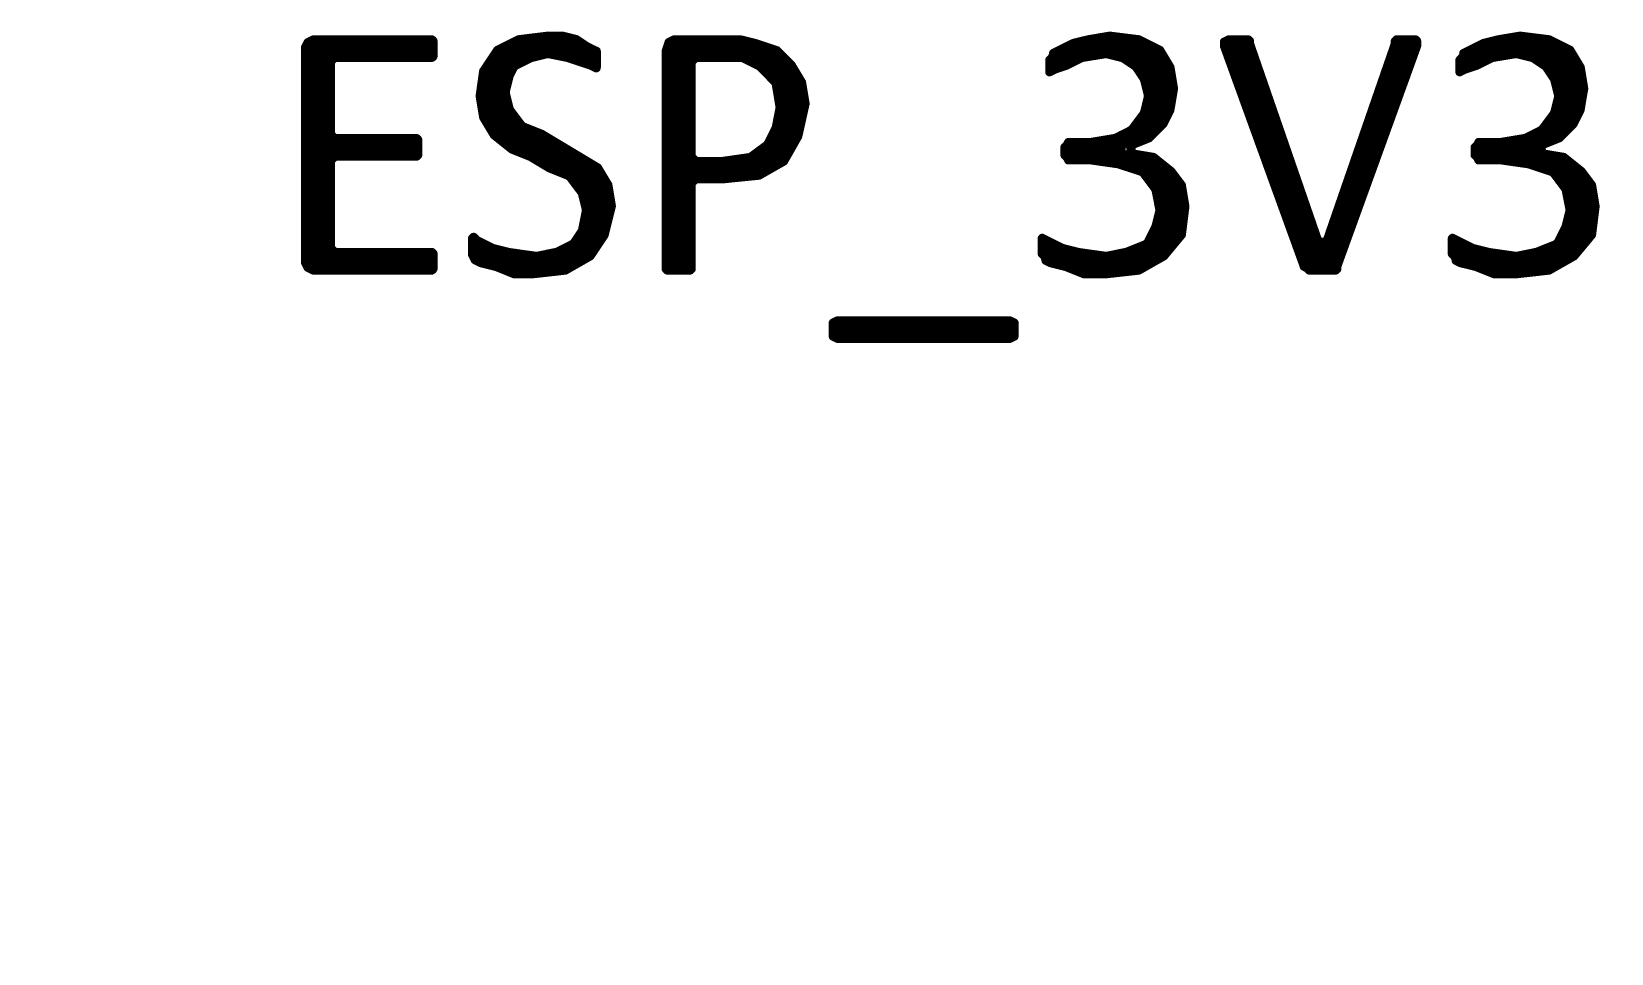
# Model space of a CAD drawing. Extents: x 17.8 to 58.4, y 21 to 93.6.
# Drawn here: x 27.855 to 32.618, y 49.388 to 52.168 of the extents above; entities that cross this region are included whole.
import ezdxf

# ---------------------------------------------------------------- set-up
doc = ezdxf.new("R2010")
doc.units = 0
doc.header["$MEASUREMENT"] = 0
doc.layers.get('0').update_dxf_attribs({"linetype": 'CONTINUOUS'})
doc.layers.get('Defpoints').update_dxf_attribs({"linetype": 'CONTINUOUS'})
doc.layers.add('SILKTOP_PHO', color=251, linetype='CONTINUOUS')
doc.styles.get("Standard").update_dxf_attribs({"font": 'arial.ttf'})
doc.dimstyles.get("Standard").update_dxf_attribs({"dimtxt": 1.5, "dimasz": 1.5, "dimexe": 0.18, "dimexo": 0, "dimgap": 0.5, "dimtad": 0, "dimtih": 1, "dimtoh": 1, "dimzin": 0, "dimdsep": 46, "dimtxsty": 'Standard', "dimcen": 0.09, "dimadec": 0, "dimazin": 0, "dimtfac": 1, "dimtofl": 0, "dimtmove": 2, "dimatfit": 3, "dimfxl": 1, "dimtolj": 1, "dimtzin": 0, "dimarcsym": 0})

# ---------------------------------------------------------------- blocks, each defined once
blk = doc.blocks.new('ROUND_1')
at = {"const_width": 0.0127}
blk.add_lwpolyline([(-0.00635, 0, 1), (0.00635, 0, 1)], format="xyb", close=True, dxfattribs=at)
blk = doc.blocks.new('*D61')
at = {"color": 0, "linetype": 'Continuous', "lineweight": -2}
for p, q in [((25.4, 51.3001), (25.4, 21.764)), ((50.8, 51.3001), (50.8, 21.764)), ((26.9, 21.944), (35.0589, 21.944)), ((49.3, 21.944), (41.1411, 21.944))]:
    blk.add_line(p, q, dxfattribs=at)
at = {"color": 0, "linetype": 'Continuous'}
for points in [[(26.9, 22.194), (26.9, 21.694), (25.4, 21.944)], [(49.3, 22.194), (49.3, 21.694), (50.8, 21.944)]]:
    blk.add_solid(points, dxfattribs=at)
at = {"layer": 'Defpoints', "color": 0, "linetype": 'Continuous'}
for p in [(25.4, 51.3001), (50.8, 51.3001), (50.8, 21.944)]:
    blk.add_point(p, dxfattribs=at)
at = {"color": 0, "linetype": 'Continuous', "insert": (38.1, 21.944), "char_height": 1.5, "attachment_point": 5}
blk.add_mtext('\\A1;25.40', dxfattribs=at)

msp = doc.modelspace()

# ---------------------------------------------------------------- linework, layer by layer
at = {"layer": 'SILKTOP_PHO', "const_width": 0.0254}
for points in [[(28.704032, 52.14366), (28.687522, 52.135532)], [(29.062172, 52.14366), (28.704032, 52.14366)], [(28.7274, 51.4477), (28.7274, 52.14366)], [(28.7528, 51.4477), (28.7528, 52.14366)], [(28.7782, 52.08905), (28.7782, 52.14366)], [(28.8036, 52.08905), (28.8036, 52.14366)], [(28.829, 52.08905), (28.829, 52.14366)], [(28.8544, 52.08905), (28.8544, 52.14366)], [(28.8798, 52.08905), (28.8798, 52.14366)], [(28.9052, 52.08905), (28.9052, 52.14366)], [(28.9306, 52.08905), (28.9306, 52.14366)], [(28.956, 52.08905), (28.956, 52.14366)], [(28.9814, 52.08905), (28.9814, 52.14366)], [(29.0068, 52.08905), (29.0068, 52.14366)], [(29.0322, 52.08905), (29.0322, 52.14366)], [(29.0576, 52.08905), (29.0576, 52.14366)], [(29.066236, 52.139596), (29.062172, 52.14366)], [(29.32303, 52.144168), (29.259276, 52.112164)], [(29.411676, 52.15509), (29.32303, 52.144168)], [(29.337, 52.07635), (29.337, 52.145692)], [(29.3624, 52.088542), (29.3624, 52.148994)], [(29.3878, 52.094892), (29.3878, 52.152042)], [(29.45511, 52.15509), (29.411676, 52.15509)], [(29.4132, 52.100226), (29.4132, 52.15509)], [(29.4386, 52.095146), (29.4386, 52.15509)], [(29.497274, 52.144676), (29.45511, 52.15509)], [(29.464, 52.090066), (29.464, 52.153058)], [(29.4894, 52.082446), (29.4894, 52.146708)], [(29.529786, 52.122832), (29.497274, 52.144676)], [(29.79166, 52.14366), (29.776166, 52.13604)], [(29.993336, 52.14366), (29.79166, 52.14366)], [(29.7942, 51.4477), (29.7942, 52.14366)], [(29.8196, 51.4477), (29.8196, 52.14366)], [(29.845, 52.078636), (29.845, 52.14366)], [(29.8704, 52.08905), (29.8704, 52.14366)], [(29.8958, 52.08905), (29.8958, 52.14366)], [(29.9212, 52.08905), (29.9212, 52.14366)], [(29.9466, 52.08905), (29.9466, 52.14366)], [(29.972, 52.08905), (29.972, 52.14366)], [(30.037278, 52.132738), (29.993336, 52.14366)], [(31.039562, 52.143914), (30.99562, 52.132992)], [(31.0388, 52.091336), (31.0388, 52.14366)], [(31.105856, 52.15509), (31.039562, 52.143914)], [(31.0642, 52.095654), (31.0642, 52.147978)], [(31.0896, 52.099718), (31.0896, 52.152296)], [(31.193486, 52.144168), (31.105856, 52.15509)], [(31.115, 52.095654), (31.115, 52.15382)], [(31.1404, 52.089304), (31.1404, 52.150772)], [(31.1658, 52.074318), (31.1658, 52.14747)], [(31.1912, 52.05095), (31.1912, 52.144422)], [(31.256986, 52.112418), (31.193486, 52.144168)], [(31.463488, 52.14366), (31.45028, 52.137056)], [(31.52394, 52.14366), (31.463488, 52.14366)], [(31.4706, 52.068476), (31.4706, 52.14366)], [(31.496, 51.998372), (31.496, 52.14366)], [(31.5214, 51.928268), (31.5214, 52.14366)], [(31.528004, 52.139596), (31.52394, 52.14366)], [(31.96971, 52.14366), (31.965646, 52.139596)], [(32.027876, 52.14366), (31.96971, 52.14366)], [(31.9786, 51.977036), (31.9786, 52.14366)], [(32.004, 52.04714), (32.004, 52.14366)], [(32.03194, 52.139596), (32.027876, 52.14366)], [(32.276288, 52.143914), (32.232346, 52.132992)], [(32.342582, 52.15509), (32.276288, 52.143914)], [(32.2834, 52.092606), (32.2834, 52.145184)], [(32.3088, 52.096924), (32.3088, 52.149502)], [(32.3342, 52.099972), (32.3342, 52.153566)], [(32.430212, 52.144168), (32.342582, 52.15509)], [(32.3596, 52.093622), (32.3596, 52.152804)], [(32.385, 52.086002), (32.385, 52.149756)], [(32.4104, 52.068984), (32.4104, 52.146454)], [(32.493712, 52.112418), (32.430212, 52.144168)], [(28.687522, 52.135532), (28.679394, 52.119022)], [(28.679394, 52.119022), (28.679394, 51.472338)], [(28.702, 51.448716), (28.702, 52.142644)], [(29.066236, 52.09286), (29.066236, 52.139596)], [(29.259276, 52.112164), (29.216858, 52.048664)], [(29.2608, 51.846226), (29.2608, 52.112926)], [(29.2862, 51.996086), (29.2862, 52.125626)], [(29.3116, 52.063396), (29.3116, 52.138326)], [(29.362146, 52.088542), (29.407866, 52.099972)], [(29.407866, 52.099972), (29.413454, 52.100226)], [(29.413454, 52.100226), (29.470604, 52.088796)], [(29.5148, 52.074064), (29.5148, 52.132992)], [(29.53131, 52.12207), (29.529786, 52.122832)], [(29.55417, 52.11064), (29.53131, 52.12207)], [(29.5402, 52.065682), (29.5402, 52.117752)], [(29.558488, 52.10937), (29.55417, 52.11064)], [(29.558488, 52.05857), (29.558488, 52.10937)], [(29.776166, 52.13604), (29.767022, 52.108608)], [(29.767022, 52.108608), (29.767022, 51.451764)], [(29.7688, 51.449986), (29.7688, 52.113434)], [(29.9974, 52.088796), (29.9974, 52.142644)], [(30.0228, 52.076604), (30.0228, 52.136294)], [(30.102556, 52.110894), (30.037278, 52.132738)], [(30.0482, 52.06365), (30.0482, 52.129182)], [(30.0736, 52.038504), (30.0736, 52.120546)], [(30.099, 52.009802), (30.099, 52.112164)], [(30.145228, 52.068476), (30.102556, 52.110894)], [(30.935168, 52.09921), (30.931358, 52.090066)], [(30.99562, 52.132992), (30.935168, 52.102766)], [(30.935168, 52.102766), (30.935168, 52.09921)], [(30.9372, 52.051966), (30.9372, 52.103782)], [(30.9626, 52.06111), (30.9626, 52.116482)], [(30.988, 52.071778), (30.988, 52.129182)], [(31.0134, 52.084478), (31.0134, 52.13731)], [(31.023306, 52.088796), (31.09214, 52.100226)], [(31.09214, 52.100226), (31.09722, 52.099972)], [(31.09722, 52.099972), (31.14294, 52.088542)], [(31.2166, 51.9938), (31.2166, 52.132484)], [(31.242, 51.86426), (31.242, 52.119784)], [(31.288228, 52.060348), (31.256986, 52.112418)], [(31.45028, 52.137056), (31.45028, 52.124356)], [(31.45028, 52.124356), (31.690056, 51.462178)], [(31.528004, 52.1335), (31.528004, 52.139596)], [(31.528766, 52.129436), (31.528004, 52.1335)], [(31.73476, 51.533806), (31.528766, 52.129436)], [(31.964884, 52.129436), (31.75889, 51.533806)], [(31.792164, 51.462178), (32.03194, 52.124356)], [(31.965646, 52.1335), (31.964884, 52.129436)], [(31.965646, 52.139596), (31.965646, 52.1335)], [(32.0294, 52.117498), (32.0294, 52.142136)], [(32.03194, 52.124356), (32.03194, 52.139596)], [(32.171894, 52.09921), (32.168084, 52.090066)], [(32.232346, 52.132992), (32.171894, 52.102766)], [(32.171894, 52.102766), (32.171894, 52.09921)], [(32.1818, 52.055268), (32.1818, 52.107846)], [(32.2072, 52.06365), (32.2072, 52.120546)], [(32.2326, 52.075588), (32.2326, 52.132992)], [(32.258, 52.088288), (32.258, 52.139342)], [(32.260032, 52.088796), (32.328866, 52.100226)], [(32.328866, 52.100226), (32.333946, 52.099972)], [(32.333946, 52.099972), (32.379666, 52.088542)], [(32.4358, 52.039012), (32.4358, 52.141374)], [(32.4612, 51.846734), (32.4612, 52.128674)], [(32.4866, 51.872134), (32.4866, 52.115974)], [(32.524954, 52.060348), (32.493712, 52.112418)], [(28.756864, 52.07635), (28.769564, 52.08905)], [(28.756864, 51.858672), (28.756864, 52.07635)], [(28.769564, 52.08905), (29.062172, 52.08905)], [(29.062172, 52.08905), (29.066236, 52.09286)], [(29.216858, 52.048664), (29.20619, 51.973226)], [(29.2354, 51.87823), (29.2354, 52.07635)], [(29.296614, 52.036218), (29.308044, 52.059078)], [(29.308044, 52.059078), (29.313632, 52.064666)], [(29.313632, 52.064666), (29.359352, 52.087526)], [(29.359352, 52.087526), (29.362146, 52.088542)], [(29.470604, 52.088796), (29.472128, 52.088288)], [(29.472128, 52.088288), (29.540962, 52.065428)], [(29.540962, 52.065428), (29.542486, 52.064666)], [(29.542486, 52.064666), (29.557218, 52.0573)], [(29.557218, 52.0573), (29.558488, 52.05857)], [(29.844746, 52.07635), (29.857446, 52.08905)], [(29.844746, 51.790092), (29.844746, 52.07635)], [(29.857446, 52.08905), (29.99486, 52.08905)], [(29.99486, 52.08905), (30.000702, 52.087526)], [(30.000702, 52.087526), (30.046422, 52.064666)], [(30.046422, 52.064666), (30.049724, 52.06238)], [(30.049724, 52.06238), (30.095444, 52.016406)], [(30.1244, 51.778916), (30.1244, 52.08905)], [(30.177486, 52.014628), (30.145228, 52.068476)], [(30.1498, 51.823366), (30.1498, 52.060602)], [(30.931358, 52.090066), (30.923738, 52.082446)], [(30.923738, 52.082446), (30.923738, 52.045362)], [(30.923738, 52.045362), (30.93974, 52.053236)], [(30.93974, 52.053236), (30.941264, 52.053998)], [(30.941264, 52.053998), (30.974792, 52.065174)], [(30.974792, 52.065174), (31.01975, 52.087526)], [(31.01975, 52.087526), (31.023306, 52.088796)], [(31.14294, 52.088542), (31.147004, 52.086764)], [(31.147004, 52.086764), (31.181294, 52.063904)], [(31.181294, 52.063904), (31.18485, 52.060348)], [(31.18485, 52.060348), (31.20771, 52.026058)], [(31.2674, 51.889914), (31.2674, 52.094892)], [(31.298896, 51.996086), (31.288228, 52.060348)], [(31.5468, 51.858164), (31.5468, 52.077112)], [(31.9532, 51.906932), (31.9532, 52.0954)], [(32.168084, 52.090066), (32.160464, 52.082446)], [(32.160464, 52.082446), (32.160464, 52.045362)], [(32.160464, 52.045362), (32.176212, 52.053236)], [(32.176212, 52.053236), (32.17799, 52.053998)], [(32.17799, 52.053998), (32.211518, 52.065174)], [(32.211518, 52.065174), (32.256476, 52.087526)], [(32.256476, 52.087526), (32.260032, 52.088796)], [(32.379666, 52.088542), (32.38373, 52.086764)], [(32.38373, 52.086764), (32.41802, 52.063904)], [(32.41802, 52.063904), (32.421576, 52.060348)], [(32.421576, 52.060348), (32.444436, 52.026058)], [(32.512, 51.905916), (32.512, 52.081684)], [(32.535622, 51.996086), (32.524954, 52.060348)], [(29.284168, 51.987704), (29.295598, 52.033424)], [(29.295598, 52.033424), (29.296614, 52.036218)], [(30.095444, 52.016406), (30.099, 52.009548)], [(30.099, 52.009548), (30.11043, 51.940968)], [(30.1752, 51.892708), (30.1752, 52.018184)], [(30.188154, 51.95062), (30.177486, 52.014628)], [(31.20771, 52.026058), (31.209488, 52.021994)], [(31.209488, 52.021994), (31.220918, 51.976274)], [(31.2928, 51.959764), (31.2928, 52.032408)], [(31.5722, 51.787806), (31.5722, 52.00396)], [(31.9278, 51.836828), (31.9278, 52.021994)], [(32.444436, 52.026058), (32.446214, 52.021994)], [(32.446214, 52.021994), (32.457644, 51.976274)], [(29.20619, 51.973226), (29.216858, 51.908964)], [(29.21, 51.95062), (29.21, 51.999896)], [(29.284168, 51.981608), (29.284168, 51.987704)], [(29.295598, 51.935634), (29.284168, 51.981608)], [(29.2862, 51.825906), (29.2862, 51.972972)], [(31.220918, 51.970178), (31.209488, 51.924204)], [(31.220918, 51.976274), (31.220918, 51.970178)], [(31.287974, 51.931316), (31.298896, 51.996086)], [(32.457644, 51.970178), (32.446214, 51.924204)], [(32.457644, 51.976274), (32.457644, 51.970178)], [(32.5247, 51.931316), (32.535622, 51.996086)], [(29.216858, 51.908964), (29.248862, 51.855624)], [(29.29763, 51.931316), (29.295598, 51.935634)], [(29.33192, 51.885342), (29.29763, 51.931316)], [(29.3116, 51.809142), (29.3116, 51.912774)], [(30.11043, 51.936396), (30.099, 51.878992)], [(30.11043, 51.940968), (30.110684, 51.938936)], [(30.110684, 51.938936), (30.11043, 51.936396)], [(30.166056, 51.851814), (30.188154, 51.95062)], [(31.207456, 51.919886), (31.173166, 51.873912)], [(31.209488, 51.924204), (31.207456, 51.919886)], [(31.2166, 51.843432), (31.2166, 51.952398)], [(31.266892, 51.889152), (31.287974, 51.931316)], [(31.5976, 51.717702), (31.5976, 51.930554)], [(31.9024, 51.766724), (31.9024, 51.948588)], [(32.444182, 51.919886), (32.409638, 51.873912)], [(32.4358, 51.836574), (32.4358, 51.90871)], [(32.446214, 51.924204), (32.444182, 51.919886)], [(32.503618, 51.889152), (32.5247, 51.931316)], [(28.769564, 51.845972), (28.756864, 51.858672)], [(29.337508, 51.881278), (29.33192, 51.885342)], [(29.337, 51.798982), (29.337, 51.881532)], [(29.393896, 51.858672), (29.337508, 51.881278)], [(29.3624, 51.78806), (29.3624, 51.871372)], [(29.3878, 51.77282), (29.3878, 51.861212)], [(29.562044, 51.757834), (29.393896, 51.858672)], [(30.097984, 51.875944), (30.07487, 51.830224)], [(30.099, 51.878992), (30.097984, 51.875944)], [(30.099, 51.76266), (30.099, 51.879246)], [(31.168594, 51.870102), (31.122874, 51.847242)], [(31.1658, 51.82235), (31.1658, 51.868832)], [(31.173166, 51.873912), (31.168594, 51.870102)], [(31.1912, 51.833272), (31.1912, 51.898042)], [(31.224474, 51.84648), (31.266892, 51.889152)], [(31.877, 51.696366), (31.877, 51.875182)], [(32.40532, 51.870102), (32.359346, 51.847242)], [(32.385, 51.762406), (32.385, 51.860196)], [(32.409638, 51.873912), (32.40532, 51.870102)], [(32.4104, 51.826414), (32.4104, 51.874928)], [(32.4612, 51.84648), (32.503618, 51.889152)], [(29.016198, 51.845972), (28.769564, 51.845972)], [(28.7782, 51.791108), (28.7782, 51.845972)], [(28.8036, 51.791108), (28.8036, 51.845972)], [(28.829, 51.791108), (28.829, 51.845972)], [(28.8544, 51.791108), (28.8544, 51.845972)], [(28.8798, 51.791108), (28.8798, 51.845972)], [(28.9052, 51.791108), (28.9052, 51.845972)], [(28.9306, 51.791108), (28.9306, 51.845972)], [(28.956, 51.791108), (28.956, 51.845972)], [(28.9814, 51.791108), (28.9814, 51.845972)], [(29.0068, 51.791108), (29.0068, 51.845972)], [(29.020262, 51.841908), (29.016198, 51.845972)], [(29.020262, 51.795172), (29.020262, 51.841908)], [(29.248862, 51.855624), (29.302964, 51.812444)], [(29.302964, 51.812444), (29.358336, 51.790346)], [(29.4132, 51.75758), (29.4132, 51.846988)], [(29.4386, 51.746658), (29.4386, 51.831748)], [(29.464, 51.736498), (29.464, 51.816508)], [(30.071314, 51.825652), (30.02534, 51.791362)], [(30.07487, 51.830224), (30.071314, 51.825652)], [(30.0736, 51.748182), (30.0736, 51.827938)], [(30.12313, 51.776376), (30.166056, 51.851814)], [(30.977078, 51.826922), (30.969458, 51.819048)], [(30.969458, 51.819048), (30.969458, 51.795172)], [(30.980888, 51.834542), (30.977078, 51.826922)], [(31.048452, 51.834542), (30.980888, 51.834542)], [(30.988, 51.779678), (30.988, 51.834542)], [(31.0134, 51.779678), (31.0134, 51.834542)], [(31.0388, 51.779678), (31.0388, 51.834542)], [(31.050484, 51.834796), (31.048452, 51.834542)], [(31.119064, 51.846226), (31.050484, 51.834796)], [(31.0642, 51.777646), (31.0642, 51.837082)], [(31.0896, 51.77409), (31.0896, 51.841146)], [(31.115, 51.77028), (31.115, 51.845464)], [(31.122874, 51.847242), (31.119064, 51.846226)], [(31.1404, 51.764946), (31.1404, 51.856132)], [(31.16961, 51.824636), (31.224474, 51.84648)], [(31.17215, 51.800252), (31.16961, 51.824636)], [(31.623, 51.647598), (31.623, 51.857148)], [(32.213804, 51.826922), (32.206184, 51.819048)], [(32.206184, 51.819048), (32.206184, 51.795172)], [(32.2072, 51.794156), (32.2072, 51.820064)], [(32.217614, 51.834542), (32.213804, 51.826922)], [(32.285178, 51.834542), (32.217614, 51.834542)], [(32.2326, 51.779678), (32.2326, 51.834542)], [(32.258, 51.779678), (32.258, 51.834542)], [(32.2834, 51.779678), (32.2834, 51.834542)], [(32.28721, 51.834796), (32.285178, 51.834542)], [(32.35579, 51.846226), (32.28721, 51.834796)], [(32.3088, 51.77663), (32.3088, 51.838352)], [(32.3342, 51.77282), (32.3342, 51.842416)], [(32.359346, 51.847242), (32.35579, 51.846226)], [(32.3596, 51.769264), (32.3596, 51.847496)], [(32.406336, 51.824636), (32.4612, 51.84648)], [(32.408876, 51.800252), (32.406336, 51.824636)], [(28.756864, 51.778408), (28.769564, 51.791108)], [(28.756864, 51.515264), (28.756864, 51.778408)], [(28.769564, 51.791108), (29.016198, 51.791108)], [(29.016198, 51.791108), (29.020262, 51.795172)], [(29.358336, 51.790346), (29.360114, 51.78933)], [(29.360114, 51.78933), (29.416502, 51.755548)], [(29.4894, 51.714146), (29.4894, 51.801268)], [(29.5148, 51.678586), (29.5148, 51.786028)], [(29.5402, 51.491642), (29.5402, 51.770788)], [(29.857446, 51.777392), (29.844746, 51.790092)], [(29.845, 51.712114), (29.845, 51.787806)], [(29.93771, 51.777392), (29.857446, 51.777392)], [(29.8704, 51.722528), (29.8704, 51.777392)], [(29.8958, 51.722528), (29.8958, 51.777392)], [(29.9212, 51.722528), (29.9212, 51.777392)], [(29.939488, 51.777392), (29.93771, 51.777392)], [(30.019498, 51.788822), (29.939488, 51.777392)], [(29.9466, 51.723544), (29.9466, 51.778408)], [(29.972, 51.726084), (29.972, 51.781964)], [(29.9974, 51.728624), (29.9974, 51.785774)], [(30.02534, 51.791362), (30.019498, 51.788822)], [(30.0228, 51.731164), (30.0228, 51.789838)], [(30.0482, 51.733704), (30.0482, 51.80838)], [(30.0482, 51.733704), (30.12313, 51.776376)], [(30.969458, 51.795172), (30.977078, 51.787552)], [(30.977078, 51.787552), (30.980888, 51.779678)], [(30.980888, 51.779678), (31.048452, 51.779678)], [(31.048452, 51.779678), (31.05023, 51.779678)], [(31.05023, 51.779678), (31.13024, 51.768248)], [(31.13024, 51.768248), (31.132526, 51.76774)], [(31.132526, 51.76774), (31.20136, 51.74488)], [(31.1658, 51.756564), (31.1658, 51.803554)], [(31.237682, 51.78933), (31.17215, 51.800252)], [(31.1912, 51.748182), (31.1912, 51.797204)], [(31.2166, 51.728116), (31.2166, 51.792886)], [(31.291022, 51.746658), (31.237682, 51.78933)], [(31.242, 51.69408), (31.242, 51.786028)], [(31.2674, 51.48961), (31.2674, 51.765708)], [(31.6484, 51.577494), (31.6484, 51.783742)], [(31.8516, 51.626262), (31.8516, 51.801776)], [(32.206184, 51.795172), (32.213804, 51.787552)], [(32.213804, 51.787552), (32.217614, 51.779678)], [(32.217614, 51.779678), (32.285178, 51.779678)], [(32.285178, 51.779678), (32.286956, 51.779678)], [(32.286956, 51.779678), (32.366966, 51.768248)], [(32.366966, 51.768248), (32.369252, 51.76774)], [(32.369252, 51.76774), (32.437832, 51.74488)], [(32.474408, 51.78933), (32.408876, 51.800252)], [(32.4104, 51.754024), (32.4104, 51.799998)], [(32.4358, 51.745388), (32.4358, 51.795934)], [(32.4612, 51.717448), (32.4612, 51.791616)], [(32.527748, 51.746658), (32.474408, 51.78933)], [(32.4866, 51.660044), (32.4866, 51.779678)], [(29.416502, 51.755548), (29.47289, 51.732942)], [(29.47289, 51.732942), (29.478224, 51.728878)], [(29.478224, 51.728878), (29.512768, 51.683158)], [(29.59354, 51.705256), (29.562044, 51.757834)], [(29.5656, 51.529742), (29.5656, 51.751738)], [(29.844746, 51.709828), (29.857446, 51.722528)], [(29.857446, 51.722528), (29.936948, 51.722528)], [(29.936948, 51.722528), (30.0482, 51.733704)], [(31.20136, 51.74488), (31.207456, 51.740308)], [(31.207456, 51.740308), (31.241746, 51.694588)], [(31.322518, 51.704748), (31.291022, 51.746658)], [(31.2928, 51.519074), (31.2928, 51.744372)], [(31.8262, 51.556158), (31.8262, 51.72837)], [(32.437832, 51.74488), (32.444182, 51.740308)], [(32.444182, 51.740308), (32.478472, 51.694588)], [(32.512, 51.498246), (32.512, 51.759358)], [(32.559244, 51.704748), (32.527748, 51.746658)], [(32.5374, 51.528726), (32.5374, 51.733958)], [(29.512768, 51.683158), (29.5148, 51.678586)], [(29.5148, 51.678586), (29.52623, 51.632866)], [(29.591, 51.589432), (29.591, 51.70932)], [(29.603954, 51.641756), (29.59354, 51.705256)], [(29.844746, 51.451764), (29.844746, 51.709828)], [(31.241746, 51.694588), (31.244032, 51.689508)], [(31.244032, 51.689508), (31.255462, 51.632104)], [(31.3182, 51.549554), (31.3182, 51.71059)], [(31.333186, 51.64074), (31.322518, 51.704748)], [(31.6738, 51.50739), (31.6738, 51.710336)], [(32.478472, 51.694588), (32.480758, 51.689508)], [(32.480758, 51.689508), (32.492188, 51.632104)], [(32.569912, 51.64074), (32.559244, 51.704748)], [(32.5628, 51.58359), (32.5628, 51.683666)], [(29.526484, 51.627278), (29.515054, 51.569874)], [(29.52623, 51.632866), (29.526484, 51.627278)], [(29.582364, 51.554634), (29.603954, 51.641756)], [(31.255462, 51.626516), (31.244032, 51.580796)], [(31.255462, 51.632104), (31.255462, 51.626516)], [(31.322518, 51.554888), (31.333186, 51.64074)], [(31.6992, 51.454812), (31.6992, 51.63693)], [(31.8008, 51.486054), (31.8008, 51.654964)], [(32.491934, 51.626516), (32.480504, 51.580796)], [(32.492188, 51.632104), (32.491934, 51.626516)], [(32.559244, 51.554888), (32.569912, 51.64074)], [(31.243016, 51.578256), (31.220156, 51.532282)], [(31.242, 51.475132), (31.242, 51.576224)], [(31.244032, 51.580796), (31.243016, 51.578256)], [(31.7754, 51.4477), (31.7754, 51.581558)], [(32.479742, 51.578256), (32.456628, 51.532282)], [(32.480504, 51.580796), (32.479742, 51.578256)], [(32.4866, 51.479704), (32.4866, 51.604672)], [(29.18714, 51.548284), (29.183076, 51.54422)], [(29.183076, 51.54422), (29.183076, 51.495198)], [(29.1846, 51.492404), (29.1846, 51.545744)], [(29.188156, 51.548284), (29.18714, 51.548284)], [(29.195776, 51.54041), (29.188156, 51.548284)], [(29.199078, 51.538124), (29.195776, 51.54041)], [(29.244798, 51.515264), (29.199078, 51.538124)], [(29.21, 51.469798), (29.21, 51.53279)], [(29.485336, 51.526694), (29.439616, 51.503834)], [(29.490162, 51.531012), (29.485336, 51.526694)], [(29.4894, 51.46167), (29.4894, 51.529996)], [(29.513022, 51.565302), (29.490162, 51.531012)], [(29.515054, 51.569874), (29.513022, 51.565302)], [(29.5148, 51.476402), (29.5148, 51.569112)], [(29.539438, 51.490372), (29.582364, 51.554634)], [(30.902148, 51.54549), (30.900878, 51.54422)], [(30.900878, 51.54422), (30.900878, 51.497484)], [(30.9626, 51.515264), (30.902148, 51.54549)], [(30.9118, 51.484022), (30.9118, 51.540664)], [(30.9372, 51.467258), (30.9372, 51.527964)], [(31.213298, 51.526186), (31.156148, 51.503326)], [(31.220156, 51.532282), (31.213298, 51.526186)], [(31.2166, 51.460654), (31.2166, 51.528218)], [(31.269178, 51.490626), (31.322518, 51.554888)], [(31.7246, 51.4477), (31.7246, 51.563524)], [(31.75889, 51.533806), (31.73476, 51.533806)], [(31.75, 51.4477), (31.75, 51.525678)], [(32.13862, 51.54549), (32.13735, 51.54422)], [(32.13735, 51.54422), (32.13735, 51.497484)], [(32.199326, 51.515264), (32.13862, 51.54549)], [(32.1564, 51.473354), (32.1564, 51.5366)], [(32.450024, 51.526186), (32.392874, 51.503326)], [(32.456628, 51.532282), (32.450024, 51.526186)], [(32.4612, 51.465226), (32.4612, 51.541426)], [(32.505904, 51.490626), (32.559244, 51.554888)], [(28.769564, 51.502564), (28.756864, 51.515264)], [(29.062172, 51.502564), (28.769564, 51.502564)], [(28.7782, 51.4477), (28.7782, 51.502564)], [(28.8036, 51.4477), (28.8036, 51.502564)], [(28.829, 51.4477), (28.829, 51.502564)], [(28.8544, 51.4477), (28.8544, 51.502564)], [(28.8798, 51.4477), (28.8798, 51.502564)], [(28.9052, 51.4477), (28.9052, 51.502564)], [(28.9306, 51.4477), (28.9306, 51.502564)], [(28.956, 51.4477), (28.956, 51.502564)], [(28.9814, 51.4477), (28.9814, 51.502564)], [(29.0068, 51.4477), (29.0068, 51.502564)], [(29.0322, 51.4477), (29.0322, 51.502564)], [(29.0576, 51.4477), (29.0576, 51.502564)], [(29.066236, 51.4985), (29.062172, 51.502564)], [(29.066236, 51.451764), (29.066236, 51.4985)], [(29.183076, 51.495198), (29.191458, 51.478942)], [(29.191458, 51.478942), (29.209238, 51.469798)], [(29.2354, 51.463448), (29.2354, 51.52009)], [(29.247592, 51.514248), (29.244798, 51.515264)], [(29.293312, 51.502818), (29.247592, 51.514248)], [(29.2608, 51.456082), (29.2608, 51.510946)], [(29.2862, 51.445922), (29.2862, 51.504596)], [(29.294582, 51.502564), (29.293312, 51.502818)], [(29.374846, 51.491134), (29.294582, 51.502564)], [(29.3116, 51.43627), (29.3116, 51.500278)], [(29.337, 51.43627), (29.337, 51.496468)], [(29.3624, 51.43627), (29.3624, 51.492912)], [(29.379164, 51.491134), (29.374846, 51.491134)], [(29.436314, 51.502818), (29.379164, 51.491134)], [(29.3878, 51.43881), (29.3878, 51.492912)], [(29.4132, 51.441604), (29.4132, 51.497992)], [(29.439616, 51.503834), (29.436314, 51.502818)], [(29.4386, 51.444398), (29.4386, 51.503326)], [(29.464, 51.447192), (29.464, 51.516026)], [(29.464254, 51.447446), (29.539438, 51.490372)], [(30.900878, 51.497484), (30.908498, 51.489864)], [(30.908498, 51.489864), (30.912308, 51.48072)], [(30.912308, 51.48072), (30.912308, 51.477164)], [(30.912308, 51.477164), (30.926786, 51.469798)], [(30.96514, 51.514248), (30.9626, 51.515264)], [(30.9626, 51.460908), (30.9626, 51.515264)], [(31.01086, 51.502818), (30.96514, 51.514248)], [(30.988, 51.452272), (30.988, 51.50866)], [(31.01213, 51.502564), (31.01086, 51.502818)], [(31.092394, 51.491134), (31.01213, 51.502564)], [(31.0134, 51.442112), (31.0134, 51.50231)], [(31.0388, 51.43627), (31.0388, 51.498754)], [(31.0642, 51.43627), (31.0642, 51.495198)], [(31.0896, 51.43627), (31.0896, 51.491642)], [(31.096712, 51.491134), (31.092394, 51.491134)], [(31.153862, 51.502818), (31.096712, 51.491134)], [(31.115, 51.438556), (31.115, 51.494944)], [(31.1404, 51.44135), (31.1404, 51.500024)], [(31.156148, 51.503326), (31.153862, 51.502818)], [(31.1658, 51.444398), (31.1658, 51.507136)], [(31.1912, 51.447192), (31.1912, 51.517296)], [(31.193232, 51.447446), (31.269178, 51.490626)], [(32.13735, 51.497484), (32.145224, 51.489864)], [(32.145224, 51.489864), (32.14878, 51.48072)], [(32.14878, 51.48072), (32.14878, 51.477164)], [(32.14878, 51.477164), (32.163512, 51.469798)], [(32.1818, 51.465226), (32.1818, 51.5239)], [(32.201866, 51.514248), (32.199326, 51.515264)], [(32.247586, 51.502818), (32.201866, 51.514248)], [(32.2072, 51.458876), (32.2072, 51.512978)], [(32.2326, 51.44897), (32.2326, 51.506628)], [(32.248856, 51.502564), (32.247586, 51.502818)], [(32.32912, 51.491134), (32.248856, 51.502564)], [(32.258, 51.43881), (32.258, 51.501294)], [(32.2834, 51.43627), (32.2834, 51.497738)], [(32.3088, 51.43627), (32.3088, 51.493928)], [(32.333438, 51.491134), (32.32912, 51.491134)], [(32.390588, 51.502818), (32.333438, 51.491134)], [(32.3342, 51.436778), (32.3342, 51.491388)], [(32.3596, 51.439572), (32.3596, 51.496468)], [(32.385, 51.442366), (32.385, 51.501548)], [(32.392874, 51.503326), (32.390588, 51.502818)], [(32.4104, 51.44516), (32.4104, 51.510438)], [(32.429958, 51.447446), (32.505904, 51.490626)], [(32.4358, 51.450748), (32.4358, 51.520598)], [(28.679394, 51.472338), (28.687522, 51.455828)], [(28.687522, 51.455828), (28.704032, 51.4477)], [(28.704032, 51.4477), (29.062172, 51.4477)], [(29.062172, 51.4477), (29.066236, 51.451764)], [(29.209238, 51.469798), (29.253688, 51.458876)], [(29.253688, 51.458876), (29.255212, 51.458368)], [(29.255212, 51.458368), (29.31033, 51.43627)], [(29.31033, 51.43627), (29.364432, 51.43627)], [(29.364432, 51.43627), (29.464254, 51.447446)], [(29.767022, 51.451764), (29.771086, 51.4477)], [(29.771086, 51.4477), (29.840682, 51.4477)], [(29.840682, 51.4477), (29.844746, 51.451764)], [(30.926786, 51.469798), (30.971236, 51.458876)], [(30.971236, 51.458876), (30.973014, 51.458368)], [(30.973014, 51.458368), (31.027878, 51.43627)], [(31.027878, 51.43627), (31.09341, 51.43627)], [(31.09341, 51.43627), (31.193232, 51.447446)], [(31.690056, 51.462178), (31.690818, 51.45913)], [(31.690818, 51.45913), (31.698692, 51.45532)], [(31.698692, 51.45532), (31.706312, 51.4477)], [(31.706312, 51.4477), (31.787338, 51.4477)], [(31.787338, 51.4477), (31.791402, 51.451764)], [(31.791402, 51.45786), (31.792164, 51.462178)], [(31.791402, 51.451764), (31.791402, 51.45786)], [(32.163512, 51.469798), (32.207962, 51.458876)], [(32.207962, 51.458876), (32.20974, 51.458368)], [(32.20974, 51.458368), (32.264604, 51.43627)], [(32.264604, 51.43627), (32.330136, 51.43627)], [(32.330136, 51.43627), (32.429958, 51.447446)], [(30.284166, 51.296316), (30.270958, 51.289712)], [(30.270958, 51.289712), (30.270958, 51.24831)], [(30.2768, 51.245262), (30.2768, 51.29276)], [(30.804866, 51.296316), (30.284166, 51.296316)], [(30.3022, 51.241706), (30.3022, 51.296316)], [(30.3276, 51.241706), (30.3276, 51.296316)], [(30.353, 51.241706), (30.353, 51.296316)], [(30.3784, 51.241706), (30.3784, 51.296316)], [(30.4038, 51.241706), (30.4038, 51.296316)], [(30.4292, 51.241706), (30.4292, 51.296316)], [(30.4546, 51.241706), (30.4546, 51.296316)], [(30.48, 51.241706), (30.48, 51.296316)], [(30.5054, 51.241706), (30.5054, 51.296316)], [(30.5308, 51.241706), (30.5308, 51.296316)], [(30.5562, 51.241706), (30.5562, 51.296316)], [(30.5816, 51.241706), (30.5816, 51.296316)], [(30.607, 51.241706), (30.607, 51.296316)], [(30.6324, 51.241706), (30.6324, 51.296316)], [(30.6578, 51.241706), (30.6578, 51.296316)], [(30.6832, 51.241706), (30.6832, 51.296316)], [(30.7086, 51.241706), (30.7086, 51.296316)], [(30.734, 51.241706), (30.734, 51.296316)], [(30.7594, 51.241706), (30.7594, 51.296316)], [(30.7848, 51.241706), (30.7848, 51.296316)], [(30.818074, 51.289712), (30.804866, 51.296316)], [(30.8102, 51.244246), (30.8102, 51.293776)], [(30.818074, 51.24831), (30.818074, 51.289712)], [(30.270958, 51.24831), (30.284166, 51.241706)], [(30.284166, 51.241706), (30.804866, 51.241706)], [(30.804866, 51.241706), (30.818074, 51.24831)]]:
    msp.add_lwpolyline(points, dxfattribs=at)

# ---------------------------------------------------------------- block references
at = {"layer": 'SILKTOP_PHO'}
for p in [(28.704032, 52.14366), (28.7274, 52.14366), (28.7528, 52.14366), (28.7782, 52.14366), (28.8036, 52.14366), (28.829, 52.14366), (28.8544, 52.14366), (28.8798, 52.14366), (28.9052, 52.14366), (28.9306, 52.14366), (28.956, 52.14366), (28.9814, 52.14366), (29.0068, 52.14366), (29.0322, 52.14366), (29.0576, 52.14366), (29.062172, 52.14366), (29.32303, 52.144168), (29.337, 52.145692), (29.3624, 52.148994), (29.3878, 52.152042), (29.411676, 52.15509), (29.4132, 52.15509), (29.4386, 52.15509), (29.45511, 52.15509), (29.464, 52.153058), (29.4894, 52.146708), (29.497274, 52.144676), (29.79166, 52.14366), (29.7942, 52.14366), (29.8196, 52.14366), (29.845, 52.14366), (29.8704, 52.14366), (29.8958, 52.14366), (29.9212, 52.14366), (29.9466, 52.14366), (29.972, 52.14366), (29.993336, 52.14366), (31.0388, 52.14366), (31.039562, 52.143914), (31.0642, 52.147978), (31.0896, 52.152296), (31.105856, 52.15509), (31.115, 52.15382), (31.1404, 52.150772), (31.1658, 52.14747), (31.1912, 52.144422), (31.193486, 52.144168), (31.463488, 52.14366), (31.4706, 52.14366), (31.496, 52.14366), (31.5214, 52.14366), (31.52394, 52.14366), (31.96971, 52.14366), (31.9786, 52.14366), (32.004, 52.14366), (32.027876, 52.14366), (32.276288, 52.143914), (32.2834, 52.145184), (32.3088, 52.149502), (32.3342, 52.153566), (32.342582, 52.15509), (32.3596, 52.152804), (32.385, 52.149756), (32.4104, 52.146454), (32.430212, 52.144168), (28.679394, 52.119022), (28.687522, 52.135532), (28.702, 52.142644), (29.066236, 52.139596), (29.066236, 52.139596), (29.259276, 52.112164), (29.2608, 52.112926), (29.2862, 52.125626), (29.3116, 52.138326), (29.407866, 52.099972), (29.4132, 52.100226), (29.413454, 52.100226), (29.5148, 52.132992), (29.529786, 52.122832), (29.53131, 52.12207), (29.5402, 52.117752), (29.55417, 52.11064), (29.558488, 52.10937), (29.767022, 52.108608), (29.7688, 52.113434), (29.776166, 52.13604), (29.9974, 52.142644), (30.0228, 52.136294), (30.037278, 52.132738), (30.0482, 52.129182), (30.0736, 52.120546), (30.099, 52.112164), (30.102556, 52.110894), (30.935168, 52.102766), (30.935168, 52.09921), (30.9372, 52.103782), (30.9626, 52.116482), (30.988, 52.129182), (30.99562, 52.132992), (31.0134, 52.13731), (31.0896, 52.099718), (31.09214, 52.100226), (31.09722, 52.099972), (31.2166, 52.132484), (31.242, 52.119784), (31.256986, 52.112418), (31.45028, 52.137056), (31.45028, 52.124356), (31.528004, 52.139596), (31.528004, 52.1335), (31.528766, 52.129436), (31.964884, 52.129436), (31.965646, 52.139596), (31.965646, 52.1335), (32.0294, 52.142136), (32.0294, 52.117498), (32.03194, 52.139596), (32.03194, 52.139596), (32.03194, 52.124356), (32.171894, 52.102766), (32.171894, 52.09921), (32.1818, 52.107846), (32.2072, 52.120546), (32.232346, 52.132992), (32.2326, 52.132992), (32.258, 52.139342), (32.3088, 52.096924), (32.328866, 52.100226), (32.333946, 52.099972), (32.3342, 52.099972), (32.4358, 52.141374), (32.4612, 52.128674), (32.4866, 52.115974), (32.493712, 52.112418), (28.756864, 52.07635), (28.769564, 52.08905), (28.7782, 52.08905), (28.8036, 52.08905), (28.829, 52.08905), (28.8544, 52.08905), (28.8798, 52.08905), (28.9052, 52.08905), (28.9306, 52.08905), (28.956, 52.08905), (28.9814, 52.08905), (29.0068, 52.08905), (29.0322, 52.08905), (29.0576, 52.08905), (29.062172, 52.08905), (29.066236, 52.09286), (29.216858, 52.048664), (29.2354, 52.07635), (29.308044, 52.059078), (29.3116, 52.063396), (29.313632, 52.064666), (29.337, 52.07635), (29.359352, 52.087526), (29.362146, 52.088542), (29.3624, 52.088542), (29.3878, 52.094892), (29.4386, 52.095146), (29.464, 52.090066), (29.470604, 52.088796), (29.472128, 52.088288), (29.4894, 52.082446), (29.5148, 52.074064), (29.5402, 52.065682), (29.540962, 52.065428), (29.542486, 52.064666), (29.557218, 52.0573), (29.558488, 52.05857), (29.844746, 52.07635), (29.845, 52.078636), (29.857446, 52.08905), (29.8704, 52.08905), (29.8958, 52.08905), (29.9212, 52.08905), (29.9466, 52.08905), (29.972, 52.08905), (29.99486, 52.08905), (29.9974, 52.088796), (30.000702, 52.087526), (30.0228, 52.076604), (30.046422, 52.064666), (30.0482, 52.06365), (30.049724, 52.06238), (30.1244, 52.08905), (30.145228, 52.068476), (30.1498, 52.060602), (30.923738, 52.082446), (30.931358, 52.090066), (30.9372, 52.051966), (30.93974, 52.053236), (30.941264, 52.053998), (30.9626, 52.06111), (30.974792, 52.065174), (30.988, 52.071778), (31.0134, 52.084478), (31.01975, 52.087526), (31.023306, 52.088796), (31.0388, 52.091336), (31.0642, 52.095654), (31.115, 52.095654), (31.1404, 52.089304), (31.14294, 52.088542), (31.147004, 52.086764), (31.1658, 52.074318), (31.181294, 52.063904), (31.18485, 52.060348), (31.1912, 52.05095), (31.2674, 52.094892), (31.288228, 52.060348), (31.4706, 52.068476), (31.5468, 52.077112), (31.9532, 52.0954), (32.160464, 52.082446), (32.168084, 52.090066), (32.176212, 52.053236), (32.17799, 52.053998), (32.1818, 52.055268), (32.2072, 52.06365), (32.211518, 52.065174), (32.2326, 52.075588), (32.256476, 52.087526), (32.258, 52.088288), (32.260032, 52.088796), (32.2834, 52.092606), (32.3596, 52.093622), (32.379666, 52.088542), (32.38373, 52.086764), (32.385, 52.086002), (32.4104, 52.068984), (32.41802, 52.063904), (32.421576, 52.060348), (32.512, 52.081684), (32.524954, 52.060348), (29.295598, 52.033424), (29.296614, 52.036218), (30.0736, 52.038504), (30.095444, 52.016406), (30.099, 52.009802), (30.099, 52.009548), (30.1752, 52.018184), (30.177486, 52.014628), (30.923738, 52.045362), (31.20771, 52.026058), (31.209488, 52.021994), (31.2928, 52.032408), (31.5722, 52.00396), (31.9278, 52.021994), (32.004, 52.04714), (32.160464, 52.045362), (32.4358, 52.039012), (32.444436, 52.026058), (32.446214, 52.021994), (29.20619, 51.973226), (29.21, 51.999896), (29.284168, 51.987704), (29.284168, 51.981608), (29.2862, 51.996086), (29.2862, 51.972972), (31.2166, 51.9938), (31.220918, 51.976274), (31.220918, 51.970178), (31.2928, 51.959764), (31.298896, 51.996086), (31.496, 51.998372), (31.9786, 51.977036), (32.457644, 51.976274), (32.457644, 51.970178), (32.535622, 51.996086), (29.21, 51.95062), (29.216858, 51.908964), (29.295598, 51.935634), (29.29763, 51.931316), (29.3116, 51.912774), (30.11043, 51.940968), (30.11043, 51.936396), (30.110684, 51.938936), (30.110684, 51.938936), (30.188154, 51.95062), (30.188154, 51.95062), (31.207456, 51.919886), (31.209488, 51.924204), (31.2166, 51.952398), (31.287974, 51.931316), (31.5214, 51.928268), (31.5976, 51.930554), (31.9024, 51.948588), (31.9532, 51.906932), (32.4358, 51.90871), (32.444182, 51.919886), (32.446214, 51.924204), (32.512, 51.905916), (32.5247, 51.931316), (28.756864, 51.858672), (29.2354, 51.87823), (29.33192, 51.885342), (29.337, 51.881532), (29.337508, 51.881278), (29.3624, 51.871372), (29.3878, 51.861212), (29.393896, 51.858672), (30.097984, 51.875944), (30.099, 51.879246), (30.099, 51.878992), (30.1752, 51.892708), (31.1658, 51.868832), (31.168594, 51.870102), (31.173166, 51.873912), (31.1912, 51.898042), (31.242, 51.86426), (31.266892, 51.889152), (31.2674, 51.889914), (31.5468, 51.858164), (31.877, 51.875182), (32.385, 51.860196), (32.40532, 51.870102), (32.409638, 51.873912), (32.4104, 51.874928), (32.4866, 51.872134), (32.503618, 51.889152), (28.769564, 51.845972), (28.7782, 51.845972), (28.8036, 51.845972), (28.829, 51.845972), (28.8544, 51.845972), (28.8798, 51.845972), (28.9052, 51.845972), (28.9306, 51.845972), (28.956, 51.845972), (28.9814, 51.845972), (29.0068, 51.845972), (29.016198, 51.845972), (29.020262, 51.841908), (29.248862, 51.855624), (29.2608, 51.846226), (29.2862, 51.825906), (29.302964, 51.812444), (29.4132, 51.846988), (29.4386, 51.831748), (29.464, 51.816508), (30.071314, 51.825652), (30.0736, 51.827938), (30.07487, 51.830224), (30.1498, 51.823366), (30.166056, 51.851814), (30.969458, 51.819048), (30.977078, 51.826922), (30.980888, 51.834542), (30.988, 51.834542), (31.0134, 51.834542), (31.0388, 51.834542), (31.048452, 51.834542), (31.050484, 51.834796), (31.0642, 51.837082), (31.0896, 51.841146), (31.115, 51.845464), (31.119064, 51.846226), (31.122874, 51.847242), (31.1404, 51.856132), (31.1658, 51.82235), (31.16961, 51.824636), (31.1912, 51.833272), (31.2166, 51.843432), (31.224474, 51.84648), (31.623, 51.857148), (31.9278, 51.836828), (32.206184, 51.819048), (32.2072, 51.820064), (32.213804, 51.826922), (32.217614, 51.834542), (32.2326, 51.834542), (32.258, 51.834542), (32.2834, 51.834542), (32.285178, 51.834542), (32.28721, 51.834796), (32.3088, 51.838352), (32.3342, 51.842416), (32.35579, 51.846226), (32.359346, 51.847242), (32.3596, 51.847496), (32.406336, 51.824636), (32.4104, 51.826414), (32.4358, 51.836574), (32.4612, 51.846734), (32.4612, 51.84648), (28.756864, 51.778408), (28.769564, 51.791108), (28.7782, 51.791108), (28.8036, 51.791108), (28.829, 51.791108), (28.8544, 51.791108), (28.8798, 51.791108), (28.9052, 51.791108), (28.9306, 51.791108), (28.956, 51.791108), (28.9814, 51.791108), (29.0068, 51.791108), (29.016198, 51.791108), (29.020262, 51.795172), (29.3116, 51.809142), (29.337, 51.798982), (29.358336, 51.790346), (29.360114, 51.78933), (29.3624, 51.78806), (29.3878, 51.77282), (29.4894, 51.801268), (29.5148, 51.786028), (29.5402, 51.770788), (29.844746, 51.790092), (29.845, 51.787806), (29.857446, 51.777392), (29.8704, 51.777392), (29.8958, 51.777392), (29.9212, 51.777392), (29.93771, 51.777392), (29.939488, 51.777392), (29.9466, 51.778408), (29.972, 51.781964), (29.9974, 51.785774), (30.019498, 51.788822), (30.0228, 51.789838), (30.02534, 51.791362), (30.0482, 51.80838), (30.099, 51.76266), (30.12313, 51.776376), (30.12313, 51.776376), (30.1244, 51.778916), (30.969458, 51.795172), (30.977078, 51.787552), (30.980888, 51.779678), (30.988, 51.779678), (31.0134, 51.779678), (31.0388, 51.779678), (31.048452, 51.779678), (31.05023, 51.779678), (31.0642, 51.777646), (31.0896, 51.77409), (31.115, 51.77028), (31.13024, 51.768248), (31.132526, 51.76774), (31.1404, 51.764946), (31.1658, 51.803554), (31.17215, 51.800252), (31.1912, 51.797204), (31.2166, 51.792886), (31.237682, 51.78933), (31.242, 51.786028), (31.2674, 51.765708), (31.5722, 51.787806), (31.6484, 51.783742), (31.8516, 51.801776), (31.9024, 51.766724), (32.206184, 51.795172), (32.2072, 51.794156), (32.213804, 51.787552), (32.217614, 51.779678), (32.2326, 51.779678), (32.258, 51.779678), (32.2834, 51.779678), (32.285178, 51.779678), (32.286956, 51.779678), (32.3088, 51.77663), (32.3342, 51.77282), (32.3596, 51.769264), (32.366966, 51.768248), (32.369252, 51.76774), (32.385, 51.762406), (32.408876, 51.800252), (32.4104, 51.799998), (32.4358, 51.795934), (32.4612, 51.791616), (32.474408, 51.78933), (32.4866, 51.779678), (29.4132, 51.75758), (29.416502, 51.755548), (29.4386, 51.746658), (29.464, 51.736498), (29.47289, 51.732942), (29.478224, 51.728878), (29.562044, 51.757834), (29.5656, 51.751738), (29.857446, 51.722528), (29.8704, 51.722528), (29.8958, 51.722528), (29.9212, 51.722528), (29.936948, 51.722528), (29.9466, 51.723544), (29.972, 51.726084), (29.9974, 51.728624), (30.0228, 51.731164), (30.0482, 51.733704), (30.0482, 51.733704), (30.0736, 51.748182), (31.1658, 51.756564), (31.1912, 51.748182), (31.20136, 51.74488), (31.207456, 51.740308), (31.2166, 51.728116), (31.291022, 51.746658), (31.2928, 51.744372), (31.5976, 51.717702), (31.8262, 51.72837), (32.4104, 51.754024), (32.4358, 51.745388), (32.437832, 51.74488), (32.444182, 51.740308), (32.4612, 51.717448), (32.512, 51.759358), (32.527748, 51.746658), (32.5374, 51.733958), (29.4894, 51.714146), (29.512768, 51.683158), (29.5148, 51.678586), (29.5148, 51.678586), (29.591, 51.70932), (29.59354, 51.705256), (29.844746, 51.709828), (29.845, 51.712114), (31.241746, 51.694588), (31.242, 51.69408), (31.244032, 51.689508), (31.3182, 51.71059), (31.322518, 51.704748), (31.6738, 51.710336), (31.877, 51.696366), (32.478472, 51.694588), (32.480758, 51.689508), (32.559244, 51.704748), (32.5628, 51.683666), (29.52623, 51.632866), (29.526484, 51.627278), (29.603954, 51.641756), (29.603954, 51.641756), (31.255462, 51.632104), (31.255462, 51.626516), (31.333186, 51.64074), (31.333186, 51.64074), (31.623, 51.647598), (31.6992, 51.63693), (31.8008, 51.654964), (31.8516, 51.626262), (32.4866, 51.660044), (32.491934, 51.626516), (32.492188, 51.632104), (32.569912, 51.64074), (32.569912, 51.64074), (29.591, 51.589432), (31.242, 51.576224), (31.243016, 51.578256), (31.244032, 51.580796), (31.6484, 51.577494), (31.7754, 51.581558), (32.479742, 51.578256), (32.480504, 51.580796), (32.4866, 51.604672), (32.5628, 51.58359), (29.183076, 51.54422), (29.1846, 51.545744), (29.18714, 51.548284), (29.188156, 51.548284), (29.195776, 51.54041), (29.199078, 51.538124), (29.21, 51.53279), (29.485336, 51.526694), (29.4894, 51.529996), (29.490162, 51.531012), (29.513022, 51.565302), (29.5148, 51.569112), (29.515054, 51.569874), (29.5656, 51.529742), (29.582364, 51.554634), (30.900878, 51.54422), (30.902148, 51.54549), (30.9118, 51.540664), (30.9372, 51.527964), (31.213298, 51.526186), (31.2166, 51.528218), (31.220156, 51.532282), (31.3182, 51.549554), (31.322518, 51.554888), (31.7246, 51.563524), (31.73476, 51.533806), (31.75, 51.525678), (31.75889, 51.533806), (31.8262, 51.556158), (32.13735, 51.54422), (32.13862, 51.54549), (32.1564, 51.5366), (32.450024, 51.526186), (32.456628, 51.532282), (32.4612, 51.541426), (32.5374, 51.528726), (32.559244, 51.554888), (28.756864, 51.515264), (28.769564, 51.502564), (28.7782, 51.502564), (28.8036, 51.502564), (28.829, 51.502564), (28.8544, 51.502564), (28.8798, 51.502564), (28.9052, 51.502564), (28.9306, 51.502564), (28.956, 51.502564), (28.9814, 51.502564), (29.0068, 51.502564), (29.0322, 51.502564), (29.0576, 51.502564), (29.062172, 51.502564), (29.066236, 51.4985), (29.183076, 51.495198), (29.1846, 51.492404), (29.191458, 51.478942), (29.2354, 51.52009), (29.244798, 51.515264), (29.247592, 51.514248), (29.2608, 51.510946), (29.2862, 51.504596), (29.293312, 51.502818), (29.294582, 51.502564), (29.3116, 51.500278), (29.337, 51.496468), (29.3624, 51.492912), (29.374846, 51.491134), (29.379164, 51.491134), (29.3878, 51.492912), (29.4132, 51.497992), (29.436314, 51.502818), (29.4386, 51.503326), (29.439616, 51.503834), (29.464, 51.516026), (29.539438, 51.490372), (29.5402, 51.491642), (30.900878, 51.497484), (30.908498, 51.489864), (30.9118, 51.484022), (30.912308, 51.48072), (30.912308, 51.477164), (30.9626, 51.515264), (30.9626, 51.515264), (30.96514, 51.514248), (30.988, 51.50866), (31.01086, 51.502818), (31.01213, 51.502564), (31.0134, 51.50231), (31.0388, 51.498754), (31.0642, 51.495198), (31.0896, 51.491642), (31.092394, 51.491134), (31.096712, 51.491134), (31.115, 51.494944), (31.1404, 51.500024), (31.153862, 51.502818), (31.156148, 51.503326), (31.1658, 51.507136), (31.1912, 51.517296), (31.2674, 51.48961), (31.269178, 51.490626), (31.2928, 51.519074), (31.6738, 51.50739), (31.8008, 51.486054), (32.13735, 51.497484), (32.145224, 51.489864), (32.14878, 51.48072), (32.14878, 51.477164), (32.1818, 51.5239), (32.199326, 51.515264), (32.201866, 51.514248), (32.2072, 51.512978), (32.2326, 51.506628), (32.247586, 51.502818), (32.248856, 51.502564), (32.258, 51.501294), (32.2834, 51.497738), (32.3088, 51.493928), (32.32912, 51.491134), (32.333438, 51.491134), (32.3342, 51.491388), (32.3596, 51.496468), (32.385, 51.501548), (32.390588, 51.502818), (32.392874, 51.503326), (32.4104, 51.510438), (32.4358, 51.520598), (32.4866, 51.479704), (32.505904, 51.490626), (32.512, 51.498246), (28.679394, 51.472338), (28.687522, 51.455828), (28.702, 51.448716), (28.704032, 51.4477), (28.7274, 51.4477), (28.7528, 51.4477), (28.7782, 51.4477), (28.8036, 51.4477), (28.829, 51.4477), (28.8544, 51.4477), (28.8798, 51.4477), (28.9052, 51.4477), (28.9306, 51.4477), (28.956, 51.4477), (28.9814, 51.4477), (29.0068, 51.4477), (29.0322, 51.4477), (29.0576, 51.4477), (29.062172, 51.4477), (29.066236, 51.451764), (29.209238, 51.469798), (29.21, 51.469798), (29.2354, 51.463448), (29.253688, 51.458876), (29.255212, 51.458368), (29.2608, 51.456082), (29.2862, 51.445922), (29.31033, 51.43627), (29.3116, 51.43627), (29.337, 51.43627), (29.3624, 51.43627), (29.364432, 51.43627), (29.3878, 51.43881), (29.4132, 51.441604), (29.4386, 51.444398), (29.464, 51.447192), (29.464254, 51.447446), (29.4894, 51.46167), (29.5148, 51.476402), (29.767022, 51.451764), (29.7688, 51.449986), (29.771086, 51.4477), (29.7942, 51.4477), (29.8196, 51.4477), (29.840682, 51.4477), (29.844746, 51.451764), (30.926786, 51.469798), (30.9372, 51.467258), (30.9626, 51.460908), (30.971236, 51.458876), (30.973014, 51.458368), (30.988, 51.452272), (31.0134, 51.442112), (31.027878, 51.43627), (31.0388, 51.43627), (31.0642, 51.43627), (31.0896, 51.43627), (31.09341, 51.43627), (31.115, 51.438556), (31.1404, 51.44135), (31.1658, 51.444398), (31.1912, 51.447192), (31.193232, 51.447446), (31.2166, 51.460654), (31.242, 51.475132), (31.690056, 51.462178), (31.690818, 51.45913), (31.698692, 51.45532), (31.6992, 51.454812), (31.706312, 51.4477), (31.7246, 51.4477), (31.75, 51.4477), (31.7754, 51.4477), (31.787338, 51.4477), (31.791402, 51.45786), (31.791402, 51.451764), (31.792164, 51.462178), (32.1564, 51.473354), (32.163512, 51.469798), (32.1818, 51.465226), (32.2072, 51.458876), (32.207962, 51.458876), (32.20974, 51.458368), (32.2326, 51.44897), (32.258, 51.43881), (32.264604, 51.43627), (32.2834, 51.43627), (32.3088, 51.43627), (32.330136, 51.43627), (32.3342, 51.436778), (32.3596, 51.439572), (32.385, 51.442366), (32.4104, 51.44516), (32.429958, 51.447446), (32.4358, 51.450748), (32.4612, 51.465226), (30.270958, 51.289712), (30.2768, 51.29276), (30.284166, 51.296316), (30.3022, 51.296316), (30.3276, 51.296316), (30.353, 51.296316), (30.3784, 51.296316), (30.4038, 51.296316), (30.4292, 51.296316), (30.4546, 51.296316), (30.48, 51.296316), (30.5054, 51.296316), (30.5308, 51.296316), (30.5562, 51.296316), (30.5816, 51.296316), (30.607, 51.296316), (30.6324, 51.296316), (30.6578, 51.296316), (30.6832, 51.296316), (30.7086, 51.296316), (30.734, 51.296316), (30.7594, 51.296316), (30.7848, 51.296316), (30.804866, 51.296316), (30.8102, 51.293776), (30.818074, 51.289712), (30.818074, 51.289712), (30.270958, 51.24831), (30.2768, 51.245262), (30.284166, 51.241706), (30.3022, 51.241706), (30.3276, 51.241706), (30.353, 51.241706), (30.3784, 51.241706), (30.4038, 51.241706), (30.4292, 51.241706), (30.4546, 51.241706), (30.48, 51.241706), (30.5054, 51.241706), (30.5308, 51.241706), (30.5562, 51.241706), (30.5816, 51.241706), (30.607, 51.241706), (30.6324, 51.241706), (30.6578, 51.241706), (30.6832, 51.241706), (30.7086, 51.241706), (30.734, 51.241706), (30.7594, 51.241706), (30.7848, 51.241706), (30.804866, 51.241706), (30.8102, 51.244246), (30.818074, 51.24831)]:
    msp.add_blockref('ROUND_1', p, dxfattribs=at)

# ---------------------------------------------------------------- dimensions: what is measured, and where the dimension line sits
at = {"linetype": 'Continuous'}
dim = msp.add_linear_dim(base=(50.8, 21.943972), p1=(25.4, 51.300126), p2=(50.8, 51.300126), dimstyle='Standard', dxfattribs=at)
dim.commit()
dim.dimension.update_dxf_attribs({"geometry": '*D61', "text_midpoint": (38.1, 21.943972)})

doc.saveas('drawing.dxf')
